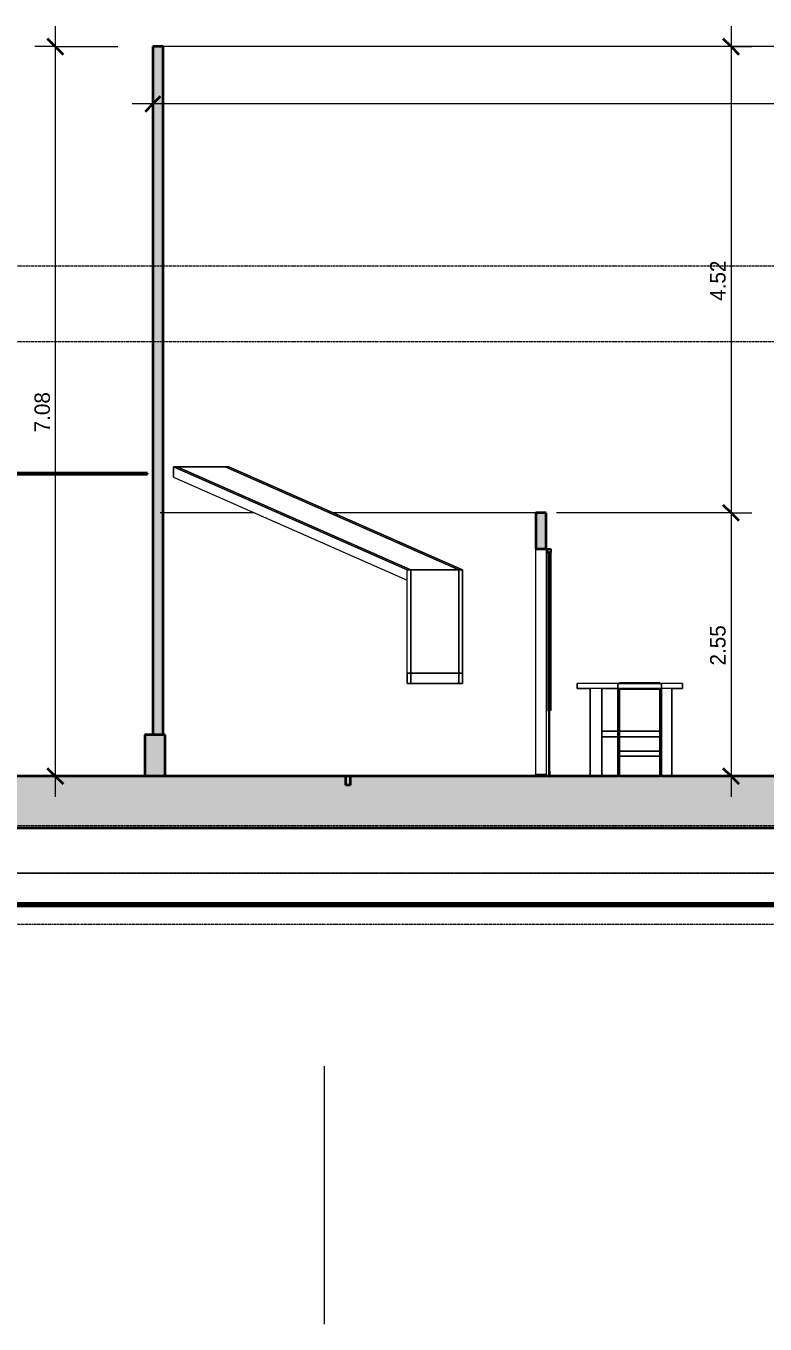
# Model space of a CAD drawing. Header units: centimetres. Extents: x -336 to 16318, y -437 to 1921.
# Drawn here: x 2259 to 2976, y -437 to 822 of the extents above; entities that cross this region are included whole.
import ezdxf

# ---------------------------------------------------------------- set-up
doc = ezdxf.new("R2010")
doc.units = ezdxf.units.CM
doc.linetypes.add('Centre', pattern=[3.175, 0.635, -0.475, 1.59, -0.475])
doc.linetypes.add('Grid Line', pattern=[2.2225, 1.27, -0.3175, 0.3175, -0.3175])
for name, color, linetype, lineweight in [('A-ANNO-DIMS', 7, 'Continuous', 9), ('A-ANNO-DIMS-100', 7, 'Continuous', 9), ('A-CLNG', 7, 'Continuous', 9), ('A-FLOR', 7, 'Continuous', 9), ('A-FLOR-LEVL', 7, 'Continuous', 9), ('A-FLOR-PATT', 7, 'Continuous', 35), ('A-GENM', 7, 'Continuous', 9), ('A-WALL', 7, 'Continuous', 9), ('A-WALL-PATT', 7, 'Continuous', 35), ('C-BLDG-PADS', 7, 'Continuous', 9), ('C-TOPO', 7, 'Continuous', 9), ('I-WALL', 7, 'Continuous', 9), ('M-EQPM', 7, 'Continuous', 9), ('S-GRID', 7, 'Continuous', 9)]:
    doc.layers.add(name, color=color, linetype=linetype, lineweight=lineweight)
doc.styles.add('Century Gothic_1', font='GOTHIC.TTF', dxfattribs={"height": 15})
doc.dimstyles.new('FCA_N_Cotas_E100', dxfattribs={"dimscale": 30.48, "dimtxt": 15.662524, "dimasz": 0.492126, "dimexe": 0.656168, "dimexo": 0.656168, "dimgap": 0.032808, "dimtad": 1, "dimlfac": 0.01, "dimrnd": 0.01, "dimzin": 0, "dimdsep": 46, "dimtxsty": 'Century Gothic_1', "dimblk1": 'OBLIQUE', "dimblk2": 'OBLIQUE', "dimsah": 1, "dimcen": 0.09, "dimdle": 0.656168, "dimazin": 2, "dimtfac": 1, "dimtdec": 4, "dimtix": 1, "dimtmove": 0, "dimatfit": 3, "dimfxl": 1, "dimtvp": 1, "dimtolj": 1, "dimtzin": 0, "dimarcsym": 2})

# ---------------------------------------------------------------- blocks, each defined once
blk = doc.blocks.new('PQ_RVR_EST-01_ZZ_ZZ_MO_T_A_rvt-1-Section 6')
at = {"layer": 'A-FLOR-PATT', "lineweight": 9, "true_color": 0x9a9a9a}
h = blk.add_hatch(color=253, dxfattribs=at)
h.paths.add_polyline_path([(5847.1, 44), (5883.7, 44), (5883.7, 94), (3167.6, 94), (3167.6, 89.8), (3171.9, 89.8), (3171.9, 88.8), (3172, 88.8), (3172, 87.8), (3170.5, 87.8), (3170.5, 87.3), (3172, 87.3), (3172, 78.3), (3168.8, 78.3), (3168.8, 68.3), (3173, 68.3), (3172.9, 67.3), (3163, 67.3), (3163.1, 68.3), (3167.2, 68.3), (3167.2, 78.3), (3082.8, 78.3), (3082.8, 68.3), (3087, 68.3), (3086.9, 67.3), (3077, 67.3), (3077.1, 68.3), (3081.2, 68.3), (3081.2, 78.3), (3078, 78.3), (3078, 87.3), (3079.5, 87.3), (3079.4, 87.8), (3078, 87.8), (3078, 88.8), (3078.1, 88.8), (3078.3, 89.8), (3082.5, 89.8), (3082.5, 94), (249.1, 94), (249.1, 44), (5836.9, 44)])
h.paths.add_polyline_path([(3183.3, 67.3), (3179.1, 67.3), (3179.2, 68.3), (3183.3, 68.3), (3183.3, 78.3), (3181.6, 78.3), (3181.6, 87.8), (3181.9, 87.8), (3181.9, 88.8), (3186.3, 88.8), (3186.3, 87.8), (3186.6, 87.8), (3186.6, 83.3), (3242.4, 83.3), (3242.4, 87.8), (3242.7, 87.8), (3242.7, 88.8), (3247.1, 88.8), (3247.1, 87.8), (3247.4, 87.8), (3247.4, 78.3), (3245.7, 78.3), (3245.7, 68.3), (3249.9, 68.3), (3249.8, 67.3), (3239.9, 67.3), (3240, 68.3), (3244.1, 68.3), (3244.1, 78.3), (3184.9, 78.3), (3184.9, 68.3), (3189.1, 68.3), (3189, 67.3), (3183.5, 67.3)])
h.paths.add_polyline_path([(3091.7, 86.3), (3164, 86.3), (3164, 87.3), (3165.5, 87.3), (3165.5, 87.8), (3164, 87.8), (3164, 88.8), (3161.9, 88.8), (3162.1, 89.8), (3166.3, 89.8), (3166.3, 94), (3083.8, 94), (3083.8, 89.8), (3088.1, 89.8), (3088, 88.8), (3086, 88.8), (3086, 87.8), (3084.5, 87.8), (3084.5, 87.3), (3086, 87.3), (3086, 86.3)])
at = {"layer": 'A-FLOR', "lineweight": 35}
for p, q in [((2833.1, 94), (701.2, 94)), ((2873.7, 94), (2834.8, 94)), ((3082.5, 94), (2875.5, 94)), ((249.1, 44), (5836.9, 44))]:
    blk.add_line(p, q, dxfattribs=at)
blk = doc.blocks.new('EQ-04-004 - EQ-04-004_dwg_Agrupar_332-1536222-Section 6')
at = {"layer": 'M-EQPM', "color": 251, "true_color": 0x666666}
for p, q in [((2402.3, 394), (2405.8, 394)), ((2402.3, 394), (2402.3, 384)), ((2402.3, 394), (2628.8, 294)), ((2405.8, 394), (2632.3, 294)), ((2678.8, 294), (2452.3, 394)), ((2455.9, 394), (2452.3, 394)), ((2455.9, 394), (2682.4, 294)), ((2682.4, 294), (2455.9, 394)), ((2402.3, 384), (2628.8, 284)), ((2628.8, 194), (2628.8, 294)), ((2632.3, 294), (2628.8, 294)), ((2632.3, 294), (2632.3, 194)), ((2678.8, 194), (2678.8, 294)), ((2682.4, 294), (2678.8, 294)), ((2682.4, 194), (2682.4, 294)), ((2628.8, 194), (2632.3, 194)), ((2628.8, 194), (2628.8, 184)), ((2628.8, 184), (2628.8, 194)), ((2628.8, 184), (2628.8, 194)), ((2682.4, 194), (2678.8, 194)), ((2682.4, 194), (2682.4, 184)), ((2682.4, 194), (2682.4, 184)), ((2682.4, 194), (2682.4, 184))]:
    blk.add_line(p, q, dxfattribs=at)
at = {"layer": 'M-EQPM', "color": 136, "true_color": 0x007f7f}
for p, q in [((2402.3, 394), (2402.3, 384)), ((2402.3, 394), (2405.8, 394)), ((2405.8, 394), (2452.3, 394)), ((2405.8, 394), (2632.3, 294)), ((2452.3, 394), (2405.8, 394)), ((2405.8, 394), (2452.3, 394)), ((2405.8, 394), (2452.3, 394)), ((2678.8, 294), (2452.3, 394)), ((2452.3, 394), (2455.9, 394)), ((2402.3, 384), (2628.8, 284)), ((2632.3, 294), (2628.8, 294)), ((2678.8, 294), (2632.3, 294)), ((2632.3, 194), (2632.3, 294)), ((2678.8, 294), (2632.3, 294)), ((2632.3, 294), (2678.8, 294)), ((2678.8, 294), (2632.3, 294)), ((2682.4, 294), (2678.8, 294)), ((2678.8, 294), (2678.8, 194)), ((2628.8, 194), (2628.8, 184)), ((2628.8, 194), (2632.3, 194)), ((2632.3, 184), (2632.3, 194)), ((2632.3, 194), (2678.8, 194)), ((2632.3, 184), (2632.3, 194)), ((2632.3, 184), (2632.3, 194)), ((2678.8, 194), (2678.8, 184)), ((2678.8, 194), (2682.4, 194)), ((2678.8, 194), (2678.8, 184)), ((2678.8, 194), (2678.8, 184)), ((2682.4, 184), (2682.4, 194)), ((2632.3, 184), (2628.8, 184)), ((2632.3, 184), (2678.8, 184)), ((2632.3, 184), (2678.8, 184)), ((2678.8, 184), (2682.4, 184))]:
    blk.add_line(p, q, dxfattribs=at)
at = {"layer": 'M-EQPM', "color": 254, "true_color": 0xcccccc}
for p, q in [((2632.3, 294), (2405.8, 394)), ((2452.3, 394), (2405.8, 394)), ((2678.8, 294), (2452.3, 394)), ((2632.3, 194), (2632.3, 294)), ((2678.8, 294), (2632.3, 294)), ((2678.8, 294), (2678.8, 194)), ((2632.3, 194), (2678.8, 194))]:
    blk.add_line(p, q, dxfattribs=at)
at = {"layer": 'M-EQPM', "color": 251, "true_color": 0x666666, "flags": 128}
for points in [[(2402.3, 384), (2402.3, 394), (2405.8, 394), (2402.3, 394), (2402.3, 384), (2628.8, 284)], [(2628.8, 294), (2402.3, 394), (2402.3, 384), (2628.8, 284)], [(2628.8, 194), (2628.8, 294), (2402.3, 394), (2405.8, 394), (2632.3, 294), (2628.8, 294)], [(2628.8, 194), (2628.8, 294), (2632.3, 294), (2632.3, 194), (2628.8, 194), (2632.3, 194), (2632.3, 294), (2405.8, 394), (2632.3, 294)], [(2678.8, 294), (2452.3, 394), (2455.9, 394)], [(2455.9, 394), (2452.3, 394), (2678.8, 294), (2678.8, 194), (2678.8, 294), (2682.4, 294), (2678.8, 294), (2678.8, 194)], [(2682.4, 294), (2678.8, 294), (2452.3, 394), (2455.9, 394)], [(2455.9, 394), (2682.4, 294), (2682.4, 194)], [(2632.3, 194), (2632.3, 294), (2628.8, 294)], [(2682.4, 294), (2682.4, 194), (2678.8, 194), (2682.4, 194)]]:
    blk.add_lwpolyline(points, dxfattribs=at)
at = {"layer": 'M-EQPM', "color": 136, "true_color": 0x007f7f, "flags": 128}
for points in [[(2632.3, 194), (2632.3, 184), (2628.8, 184), (2632.3, 184)], [(2678.8, 194), (2678.8, 184), (2632.3, 184), (2632.3, 194)], [(2678.8, 184), (2682.4, 184), (2678.8, 184), (2678.8, 194)]]:
    blk.add_lwpolyline(points, dxfattribs=at)
blk.add_lwpolyline([(2632.3, 194), (2678.8, 194)], close=True, dxfattribs=at)
blk = doc.blocks.new('EQ-04-004 - EQ-04-004_dwg-1536221-Section 6')
blk.add_blockref('EQ-04-004 - EQ-04-004_dwg_Agrupar_332-1536222-Section 6', (0, 0))
blk = doc.blocks.new('EQ-04-004 - EQ-04-004-1536225-Section 6')
blk.add_blockref('EQ-04-004 - EQ-04-004_dwg-1536221-Section 6', (0, 0))
blk = doc.blocks.new('EQ-04-007 - EQ-04-007_dwg_Agrupar_546-1539644-Section 6')
at = {"layer": 'M-EQPM', "color": 136, "true_color": 0x007f7f}
for p, q in [((2793.7, 179), (2793.7, 184)), ((2833.1, 184), (2793.7, 184)), ((2833.1, 184), (2793.7, 184)), ((2833.1, 184), (2793.7, 184)), ((2793.7, 179), (2793.7, 184)), ((2806.3, 179), (2793.7, 179)), ((2793.7, 179), (2806.3, 179)), ((2833.1, 179), (2817.6, 179)), ((2817.6, 179), (2833.1, 179)), ((2817.6, 179), (2833.1, 179)), ((2895.8, 184), (2875.5, 184)), ((2895.8, 184), (2875.5, 184)), ((2895.8, 179), (2885.3, 179)), ((2885.3, 179), (2895.8, 179)), ((2895.8, 179), (2895.8, 184)), ((2895.8, 184), (2895.8, 179))]:
    blk.add_line(p, q, dxfattribs=at)
at = {"layer": 'M-EQPM', "color": 136, "true_color": 0x007f7f, "flags": 128}
for points in [[(2793.7, 184), (2793.7, 179), (2806.3, 179)], [(2885.3, 179), (2895.8, 179), (2895.8, 184), (2875.5, 184)]]:
    blk.add_lwpolyline(points, dxfattribs=at)
blk = doc.blocks.new('EQ-04-007 - EQ-04-007_dwg_Agrupar_982-1539649-Section 6')
at = {"layer": 'M-EQPM', "color": 251, "true_color": 0x666666}
for p, q in [((2885.3, 179), (2875.5, 179)), ((2885.3, 179), (2875.5, 179)), ((2885.3, 179), (2885.3, 94)), ((2885.3, 94), (2885.3, 179))]:
    blk.add_line(p, q, dxfattribs=at)
at = {"layer": 'M-EQPM', "color": 251, "true_color": 0x666666, "flags": 128}
blk.add_lwpolyline([(2885.3, 94), (2885.3, 179), (2875.5, 179)], dxfattribs=at)
blk = doc.blocks.new('EQ-04-007 - EQ-04-007_dwg_Agrupar_982-1539650-Section 6')
at = {"layer": 'M-EQPM', "color": 251, "true_color": 0x666666}
for p, q in [((2817.6, 137.7), (2817.6, 132.3)), ((2817.6, 137.7), (2833.1, 137.7)), ((2817.6, 137.7), (2817.6, 132.3)), ((2833.1, 137.7), (2817.6, 137.7)), ((2817.6, 132.3), (2833.1, 132.3)), ((2833.1, 132.3), (2817.6, 132.3)), ((2817.6, 132.3), (2833.1, 132.3)), ((2834.8, 137.7), (2873.7, 137.7)), ((2873.7, 137.7), (2834.8, 137.7)), ((2873.7, 137.7), (2834.8, 137.7)), ((2834.8, 132.3), (2873.7, 132.3)), ((2873.7, 132.3), (2834.8, 132.3)), ((2834.8, 132.3), (2873.7, 132.3))]:
    blk.add_line(p, q, dxfattribs=at)
at = {"layer": 'M-EQPM', "color": 251, "true_color": 0x666666, "flags": 128}
blk.add_lwpolyline([(2833.1, 137.7), (2817.6, 137.7), (2817.6, 132.3)], dxfattribs=at)
blk = doc.blocks.new('EQ-04-007 - EQ-04-007_dwg_Agrupar_590-1539651-Section 6')
at = {"layer": 'M-EQPM', "color": 251, "true_color": 0x666666}
for p, q in [((2817.6, 179), (2806.3, 179)), ((2806.3, 179), (2806.3, 94)), ((2817.6, 179), (2806.3, 179)), ((2806.3, 94), (2806.3, 179)), ((2806.3, 179), (2806.3, 94)), ((2817.6, 179), (2817.6, 94)), ((2817.6, 94), (2817.6, 179))]:
    blk.add_line(p, q, dxfattribs=at)
at = {"layer": 'M-EQPM', "color": 251, "true_color": 0x666666, "flags": 128}
blk.add_lwpolyline([(2817.6, 94), (2817.6, 179), (2806.3, 179)], dxfattribs=at)
blk = doc.blocks.new('EQ-04-007 - EQ-04-007_dwg_Agrupar_516-1539652-Section 6')
for name in ['EQ-04-007 - EQ-04-007_dwg_Agrupar_590-1539651-Section 6', 'EQ-04-007 - EQ-04-007_dwg_Agrupar_982-1539649-Section 6', 'EQ-04-007 - EQ-04-007_dwg_Agrupar_982-1539650-Section 6']:
    blk.add_blockref(name, (0, 0))
blk = doc.blocks.new('EQ-04-007 - EQ-04-007_dwg_Agrupar_520-1539653-Section 6')
for name in ['EQ-04-007 - EQ-04-007_dwg_Agrupar_546-1539644-Section 6', 'EQ-04-007 - EQ-04-007_dwg_Agrupar_516-1539652-Section 6']:
    blk.add_blockref(name, (0, 0))
blk = doc.blocks.new('EQ-04-007 - EQ-04-007_dwg-1539643-Section 6')
blk.add_blockref('EQ-04-007 - EQ-04-007_dwg_Agrupar_520-1539653-Section 6', (0, 0))
blk = doc.blocks.new('EQ-04-007 - EQ-04-007-1539654-Section 6')
blk.add_blockref('EQ-04-007 - EQ-04-007_dwg-1539643-Section 6', (0, 0))
blk = doc.blocks.new('EQ-04-009 - EQ-04-009_dwg_Agrupar_1737-1541623-Section 6')
at = {"layer": 'M-EQPM', "color": 251, "true_color": 0x666666}
for p, q in [((2834.8, 184.4), (2834.8, 184.5)), ((2873.7, 184.5), (2834.8, 184.5)), ((2834.8, 184.5), (2834.8, 184.4)), ((2834.8, 184.4), (2834.8, 184.1)), ((2834.8, 184.4), (2873.7, 184.4)), ((2873.7, 184.1), (2834.8, 184.1)), ((2834.8, 178.9), (2873.7, 178.9)), ((2834.8, 178.9), (2873.7, 178.9)), ((2873.7, 178.9), (2834.8, 178.9)), ((2834.8, 178.6), (2873.7, 178.6)), ((2834.8, 178.6), (2873.7, 178.6)), ((2873.7, 178.6), (2834.8, 178.6)), ((2834.8, 178.5), (2873.7, 178.5)), ((2834.8, 178.5), (2873.7, 178.5)), ((2873.7, 178.5), (2834.8, 178.5)), ((2873.7, 184.5), (2873.7, 184.4)), ((2873.7, 184.5), (2873.7, 184.4)), ((2873.7, 184.4), (2873.7, 184.1))]:
    blk.add_line(p, q, dxfattribs=at)
at = {"layer": 'M-EQPM', "color": 251, "true_color": 0x666666, "flags": 128}
for points in [[(2834.8, 184.5), (2873.7, 184.5)], [(2834.8, 184.4), (2873.7, 184.4)], [(2834.8, 184.1), (2873.7, 184.1)]]:
    blk.add_lwpolyline(points, close=True, dxfattribs=at)
blk = doc.blocks.new('EQ-04-009 - EQ-04-009_dwg_Agrupar_528-1541637-Section 6')
at = {"layer": 'M-EQPM', "color": 251, "true_color": 0x666666}
for p, q in [((2833.1, 179), (2833.1, 184)), ((2833.1, 184), (2875.5, 184)), ((2833.1, 179), (2833.1, 184)), ((2875.5, 179), (2833.1, 179)), ((2833.1, 179), (2875.5, 179)), ((2875.5, 179), (2875.5, 184)), ((2875.5, 184), (2875.5, 179))]:
    blk.add_line(p, q, dxfattribs=at)
at = {"layer": 'M-EQPM', "color": 251, "true_color": 0x666666, "flags": 128}
blk.add_lwpolyline([(2875.5, 184), (2833.1, 184), (2833.1, 179), (2875.5, 179), (2875.5, 184), (2833.1, 184)], dxfattribs=at)
blk = doc.blocks.new('EQ-04-009 - EQ-04-009_dwg_Agrupar_529-1541670-Section 6')
at = {"layer": 'M-EQPM', "color": 251, "true_color": 0x666666}
for p, q in [((2873.7, 118.4), (2834.8, 118.4)), ((2834.8, 113.4), (2834.8, 118.4)), ((2834.8, 113.4), (2834.8, 118.4)), ((2873.7, 113.4), (2834.8, 113.4)), ((2873.7, 118.4), (2873.7, 113.4)), ((2873.7, 118.4), (2873.7, 113.4))]:
    blk.add_line(p, q, dxfattribs=at)
at = {"layer": 'M-EQPM', "color": 251, "true_color": 0x666666, "flags": 128}
for points in [[(2834.8, 118.4), (2873.7, 118.4), (2873.7, 113.4)], [(2873.7, 118.4), (2834.8, 118.4), (2834.8, 113.4), (2873.7, 113.4), (2834.8, 113.4)]]:
    blk.add_lwpolyline(points, dxfattribs=at)
blk = doc.blocks.new('EQ-04-009 - EQ-04-009_dwg_Agrupar_529-1541680-Section 6')
at = {"layer": 'M-EQPM', "color": 251, "true_color": 0x666666}
for p, q in [((2873.7, 94), (2873.7, 179)), ((2873.7, 179), (2875.5, 179)), ((2873.7, 179), (2875.5, 179)), ((2875.5, 94), (2875.5, 179)), ((2875.5, 94), (2873.7, 94)), ((2875.5, 94), (2873.7, 94))]:
    blk.add_line(p, q, dxfattribs=at)
at = {"layer": 'M-EQPM', "color": 251, "true_color": 0x666666, "flags": 128}
for points in [[(2875.5, 179), (2875.5, 94), (2873.7, 94)], [(2875.5, 94), (2875.5, 179), (2873.7, 179), (2873.7, 94), (2873.7, 179)]]:
    blk.add_lwpolyline(points, dxfattribs=at)
blk = doc.blocks.new('EQ-04-009 - EQ-04-009_dwg_Agrupar_529-1541685-Section 6')
at = {"layer": 'M-EQPM', "color": 251, "true_color": 0x666666}
for p, q in [((2833.1, 94), (2833.1, 179)), ((2833.1, 179), (2834.8, 179)), ((2833.1, 179), (2834.8, 179)), ((2834.8, 94), (2834.8, 179)), ((2834.8, 94), (2833.1, 94)), ((2834.8, 94), (2833.1, 94))]:
    blk.add_line(p, q, dxfattribs=at)
at = {"layer": 'M-EQPM', "color": 251, "true_color": 0x666666, "flags": 128}
for points in [[(2834.8, 179), (2834.8, 94), (2833.1, 94)], [(2834.8, 94), (2834.8, 179), (2833.1, 179), (2833.1, 94), (2833.1, 179)]]:
    blk.add_lwpolyline(points, dxfattribs=at)
blk = doc.blocks.new('EQ-04-009 - EQ-04-009_dwg_Agrupar_324-1541686-Section 6')
for name in ['EQ-04-009 - EQ-04-009_dwg_Agrupar_528-1541637-Section 6', 'EQ-04-009 - EQ-04-009_dwg_Agrupar_529-1541685-Section 6', 'EQ-04-009 - EQ-04-009_dwg_Agrupar_1737-1541623-Section 6', 'EQ-04-009 - EQ-04-009_dwg_Agrupar_529-1541680-Section 6', 'EQ-04-009 - EQ-04-009_dwg_Agrupar_529-1541670-Section 6']:
    blk.add_blockref(name, (0, 0))
blk = doc.blocks.new('EQ-04-009 - EQ-04-009_dwg-1541608-Section 6')
blk.add_blockref('EQ-04-009 - EQ-04-009_dwg_Agrupar_324-1541686-Section 6', (0, 0))
blk = doc.blocks.new('EQ-04-009 - EQ-04-009-1541687-Section 6')
blk.add_blockref('EQ-04-009 - EQ-04-009_dwg-1541608-Section 6', (0, 0))
blk = doc.blocks.new('PQ_RVR_MEP-01_ZZ_ZZ_MO_T_A_rvt-1-Section 6')
at = {"layer": 'M-EQPM', "color": 7, "lineweight": 9, "true_color": 0xffffff}
for name in ['EQ-04-004 - EQ-04-004-1536225-Section 6', 'EQ-04-007 - EQ-04-007-1539654-Section 6', 'EQ-04-009 - EQ-04-009-1541687-Section 6']:
    blk.add_blockref(name, (0, 0), dxfattribs=at)
blk = doc.blocks.new('RVR_Cortina Plastico-Editable - Editable-1749363-Section 6')
at = {"layer": 'A-GENM', "color": 8, "true_color": 0x808080}
for p, q in [((2764.8, 313.6), (2764.3, 313.1)), ((2764.3, 313.1), (2764.7, 313.4)), ((2764.3, 313.1), (2764.3, 313.1)), ((2765.6, 314.5), (2764.7, 313.8)), ((2764.7, 313.7), (2764.8, 313.6)), ((2764.9, 313.6), (2764.8, 313.7)), ((2764.9, 313.8), (2765.6, 314.4)), ((2765.3, 311.2), (2765.3, 157.8)), ((2765.4, 157.8), (2765.4, 311.2)), ((2767.7, 314.5), (2765.6, 314.5)), ((2765.6, 314.4), (2767.6, 314.4)), ((2766.1, 309.3), (2766.1, 310.5)), ((2766.1, 310.5), (2766.3, 310.5)), ((2766.1, 309.3), (2766.3, 309.3)), ((2766.2, 311.2), (2766.3, 310.5)), ((2766.2, 98.9), (2766.2, 309.3)), ((2766.2, 309.3), (2766.3, 309.3)), ((2766.3, 309.3), (2766.3, 98.9)), ((2766.5, 310.9), (2766.4, 310.9)), ((2766.4, 309.8), (2766.4, 309.3)), ((2766.5, 311.1), (2766.5, 310.9)), ((2766.5, 310.9), (2766.5, 310.5)), ((2766.6, 310.5), (2766.6, 311.1)), ((2766.6, 311.1), (2766.6, 310.5)), ((2766.7, 310.9), (2766.7, 310.5)), ((2766.7, 309.6), (2766.8, 309.6)), ((2766.7, 309.3), (2767.1, 309.3)), ((2766.9, 309.7), (2766.8, 309.7)), ((2766.9, 311.2), (2767, 310.2)), ((2767, 310.2), (2766.9, 309.7)), ((2767, 310.2), (2766.9, 310.2)), ((2767, 310.5), (2767, 311.2)), ((2767.1, 310.5), (2767, 310.5)), ((2767, 98.9), (2767, 309.3)), ((2767.1, 309.3), (2767.1, 310.5)), ((2767.6, 314.4), (2768.3, 313.8)), ((2768.5, 313.8), (2767.7, 314.5)), ((2768.2, 311.2), (2768.2, 158.8)), ((2768.4, 313.7), (2768.3, 313.6)), ((2768.6, 158.8), (2768.6, 311.2)), ((2766.1, 98.8), (2765.9, 97.4)), ((2765.9, 97.4), (2765.9, 94.8)), ((2765.9, 94.8), (2766, 94)), ((2766.6, 98.9), (2766.2, 98.9)), ((2766.2, 98.9), (2766.3, 98.9)), ((2766.2, 93.8), (2766.5, 93.8)), ((2766.3, 98.9), (2766.5, 98.9)), ((2766.4, 98.6), (2766.4, 98.8)), ((2767, 98.9), (2766.6, 98.9)), ((2766.6, 98.9), (2767, 98.9)), ((2766.6, 93.8), (2767, 93.8)), ((2767.2, 98.8), (2766.7, 98.8)), ((2767.3, 97.4), (2766.9, 97.4)), ((2767.3, 94.8), (2766.9, 94.8)), ((2767.2, 98.8), (2767.3, 97.4)), ((2767.3, 94.8), (2767.2, 94)), ((2767.3, 97.4), (2767.3, 94.8))]:
    blk.add_line(p, q, dxfattribs=at)
at = {"layer": 'A-GENM', "lineweight": 25}
for p, q in [((2764.9, 313.6), (2764.6, 313.3)), ((2764.6, 313.3), (2764.6, 311.2)), ((2764.6, 311.2), (2768.6, 311.2)), ((2768.4, 313.8), (2764.8, 313.8)), ((2764.8, 313.6), (2764.9, 313.6)), ((2766.9, 311.2), (2766.3, 311.2)), ((2766.3, 311.2), (2766.3, 310.2)), ((2766.3, 310.2), (2766.3, 309.7)), ((2766.4, 310), (2766.4, 310.9)), ((2766.7, 310.5), (2766.4, 310.5)), ((2766.4, 309.7), (2766.7, 310)), ((2766.6, 310), (2766.4, 310)), ((2766.4, 310), (2766.4, 309.3)), ((2766.4, 309.3), (2766.6, 309.3)), ((2766.6, 309.3), (2766.5, 309.3)), ((2766.5, 309.3), (2766.5, 98.9)), ((2766.7, 310.1), (2766.6, 310.1)), ((2766.6, 310.1), (2766.6, 310)), ((2766.6, 98.9), (2766.6, 309.3)), ((2766.7, 310.9), (2766.7, 310.3)), ((2766.7, 309.3), (2766.7, 310.5)), ((2766.7, 310), (2766.7, 310.1)), ((2766.8, 309.7), (2766.9, 310.2)), ((2766.9, 310.2), (2766.9, 311.2)), ((2768.6, 313.3), (2768.3, 313.6)), ((2768.3, 313.6), (2768.4, 313.6)), ((2768.6, 311.2), (2768.6, 313.3)), ((2766.4, 98.8), (2766.3, 97.4)), ((2766.3, 97.4), (2766.3, 94.8)), ((2766.3, 94.8), (2766.4, 93.9)), ((2766.5, 98.9), (2766.6, 98.9)), ((2766.9, 97.4), (2766.7, 98.8)), ((2766.7, 93.9), (2766.9, 94.8)), ((2766.9, 94.8), (2766.9, 97.4))]:
    blk.add_line(p, q, dxfattribs=at)
at = {"layer": 'A-GENM', "lineweight": 25, "flags": 128}
for points in [[(2766.3, 309.7), (2766.3, 309.7), (2766.3, 309.7), (2766.3, 309.7), (2766.4, 309.7), (2766.4, 309.7), (2766.4, 309.7)], [(2766.4, 310.9), (2766.4, 311), (2766.5, 311), (2766.5, 311), (2766.5, 311), (2766.5, 311), (2766.6, 311), (2766.6, 311), (2766.6, 311), (2766.6, 311), (2766.7, 311), (2766.7, 311), (2766.7, 311), (2766.7, 310.9)], [(2766.7, 309.8), (2766.6, 309.8), (2766.6, 309.7), (2766.6, 309.7), (2766.6, 309.7), (2766.7, 309.7), (2766.7, 309.7), (2766.7, 309.7), (2766.7, 309.6)], [(2766.7, 310.3), (2766.7, 310.2), (2766.7, 310.1), (2766.7, 310), (2766.7, 309.9), (2766.7, 309.8)], [(2766.7, 309.6), (2766.7, 309.6), (2766.8, 309.7), (2766.8, 309.7), (2766.8, 309.7), (2766.8, 309.7)], [(2766.7, 98.8), (2766.7, 98.8), (2766.7, 98.8), (2766.7, 98.9), (2766.6, 98.9), (2766.6, 98.9), (2766.6, 98.9), (2766.5, 98.9), (2766.5, 98.9), (2766.5, 98.8), (2766.4, 98.8), (2766.4, 98.8)], [(2766.4, 93.9), (2766.4, 93.9), (2766.5, 93.8), (2766.5, 93.8), (2766.5, 93.8), (2766.6, 93.8), (2766.6, 93.8), (2766.6, 93.8), (2766.7, 93.8), (2766.7, 93.8), (2766.7, 93.9), (2766.7, 93.9)]]:
    blk.add_lwpolyline(points, dxfattribs=at)
at = {"layer": 'A-GENM', "color": 8, "true_color": 0x808080, "flags": 128}
for points in [[(2765.3, 157.8), (2765.3, 157.8), (2765.3, 157.8), (2765.3, 157.8), (2765.3, 157.7), (2765.3, 157.7), (2765.3, 157.7), (2765.3, 157.7), (2765.3, 157.6), (2765.3, 157.6), (2765.3, 157.6), (2765.3, 157.6), (2765.3, 157.5), (2765.3, 157.5), (2765.4, 157.5), (2765.4, 157.5), (2765.4, 157.4), (2765.4, 157.4), (2765.4, 157.4), (2765.4, 157.4), (2765.5, 157.4), (2765.5, 157.3), (2765.5, 157.3), (2765.5, 157.3), (2765.5, 157.3), (2765.6, 157.3), (2765.6, 157.3), (2765.6, 157.2), (2765.6, 157.2), (2765.7, 157.2), (2765.7, 157.2), (2765.7, 157.2), (2765.7, 157.2), (2765.8, 157.2), (2765.8, 157.2), (2765.8, 157.2), (2765.8, 157.2), (2765.9, 157.2), (2765.9, 157.2), (2765.9, 157.2), (2766, 157.2), (2766, 157.2), (2766, 157.2), (2766, 157.2), (2766.1, 157.2), (2766.1, 157.2), (2766.1, 157.2), (2766.1, 157.2), (2766.2, 157.2), (2766.2, 157.2)], [(2766.2, 157.4), (2766.2, 157.4), (2766.1, 157.4), (2766.1, 157.3), (2766.1, 157.3), (2766.1, 157.3), (2766.1, 157.3), (2766, 157.3), (2766, 157.3), (2766, 157.3), (2766, 157.3), (2766, 157.3), (2765.9, 157.3), (2765.9, 157.3), (2765.9, 157.3), (2765.9, 157.3), (2765.9, 157.3), (2765.8, 157.3), (2765.8, 157.3), (2765.8, 157.3), (2765.8, 157.3), (2765.8, 157.3), (2765.7, 157.4), (2765.7, 157.4), (2765.7, 157.4), (2765.7, 157.4), (2765.7, 157.4), (2765.6, 157.4), (2765.6, 157.4), (2765.6, 157.4), (2765.6, 157.4), (2765.6, 157.5), (2765.6, 157.5), (2765.5, 157.5), (2765.5, 157.5), (2765.5, 157.5), (2765.5, 157.5), (2765.5, 157.6), (2765.5, 157.6), (2765.5, 157.6), (2765.5, 157.6), (2765.5, 157.6), (2765.4, 157.6), (2765.4, 157.7), (2765.4, 157.7), (2765.4, 157.7), (2765.4, 157.7), (2765.4, 157.7), (2765.4, 157.8), (2765.4, 157.8), (2765.4, 157.8), (2765.4, 157.8), (2765.4, 157.8)], [(2767, 158), (2767.1, 158), (2767.1, 158), (2767.1, 158), (2767.2, 157.9), (2767.2, 157.9), (2767.2, 157.9), (2767.3, 157.9), (2767.3, 157.9), (2767.4, 157.9), (2767.4, 157.9), (2767.4, 157.9), (2767.5, 157.8), (2767.5, 157.8), (2767.6, 157.8), (2767.6, 157.8), (2767.6, 157.8), (2767.7, 157.8), (2767.7, 157.8), (2767.8, 157.8), (2767.8, 157.9), (2767.8, 157.9), (2767.9, 157.9), (2767.9, 157.9), (2768, 157.9), (2768, 157.9), (2768, 157.9), (2768.1, 157.9), (2768.1, 158), (2768.1, 158), (2768.2, 158), (2768.2, 158), (2768.2, 158.1), (2768.3, 158.1), (2768.3, 158.1), (2768.3, 158.1), (2768.3, 158.2), (2768.4, 158.2), (2768.4, 158.2), (2768.4, 158.3), (2768.4, 158.3), (2768.5, 158.3), (2768.5, 158.4), (2768.5, 158.4), (2768.5, 158.4), (2768.5, 158.5), (2768.6, 158.5), (2768.6, 158.5), (2768.6, 158.6), (2768.6, 158.6), (2768.6, 158.7), (2768.6, 158.7), (2768.6, 158.7), (2768.6, 158.8), (2768.6, 158.8), (2768.6, 158.8)], [(2768.2, 158.8), (2768.2, 158.8), (2768.2, 158.8), (2768.2, 158.8), (2768.2, 158.7), (2768.2, 158.7), (2768.2, 158.7), (2768.2, 158.7), (2768.2, 158.6), (2768.2, 158.6), (2768.2, 158.6), (2768.2, 158.6), (2768.1, 158.6), (2768.1, 158.5), (2768.1, 158.5), (2768.1, 158.5), (2768.1, 158.5), (2768.1, 158.5), (2768.1, 158.4), (2768, 158.4), (2768, 158.4), (2768, 158.4), (2768, 158.4), (2768, 158.4), (2768, 158.3), (2767.9, 158.3), (2767.9, 158.3), (2767.9, 158.3), (2767.9, 158.3), (2767.8, 158.3), (2767.8, 158.3), (2767.8, 158.3), (2767.8, 158.3), (2767.8, 158.3), (2767.7, 158.3), (2767.7, 158.2), (2767.7, 158.2), (2767.7, 158.2), (2767.6, 158.2), (2767.6, 158.2), (2767.6, 158.2), (2767.6, 158.2), (2767.5, 158.2), (2767.5, 158.2), (2767.5, 158.2), (2767.5, 158.3), (2767.4, 158.3), (2767.4, 158.3), (2767.4, 158.3), (2767.4, 158.3), (2767.4, 158.3), (2767.3, 158.3), (2767.3, 158.3), (2767.3, 158.3), (2767.3, 158.3), (2767.3, 158.4), (2767.2, 158.4), (2767.2, 158.4), (2767.2, 158.4), (2767.2, 158.4), (2767.2, 158.4), (2767.2, 158.5), (2767.1, 158.5), (2767.1, 158.5), (2767.1, 158.5), (2767.1, 158.5), (2767.1, 158.6), (2767.1, 158.6), (2767.1, 158.6), (2767.1, 158.6), (2767, 158.6), (2767, 158.7)]]:
    blk.add_lwpolyline(points, dxfattribs=at)
at = {"layer": 'A-GENM', "color": 8, "true_color": 0x808080}
for centre, radius, start, end in [((2764.8, 313.7), 0.0748, 140.3469, 223.8924), ((2768.4, 313.7), 0.111, 311.5989, 43.8328)]:
    blk.add_arc(centre, radius, start, end, dxfattribs=at)
at = {"layer": 'A-GENM', "lineweight": 25}
for centre, start, end in [((2764.8, 313.7), 90, 270), ((2768.4, 313.7), 270, 90)]:
    blk.add_arc(centre, 0.075, start, end, dxfattribs=at)
at = {"layer": 'A-GENM', "color": 8, "true_color": 0x808080}
for centre, major_axis, start_param, end_param in [((2766.6, 310.9), (0, 0.13), 0.261799, 1.047198), ((2766.6, 310.9), (0, 0.13), 0.261799, 1.047198), ((2766.6, 310.9), (0, 0.13), 0.261799, 1.047198), ((2766.6, 310.9), (0, 0.13), 0.261799, 1.047198), ((2766.6, 310.9), (0, 0.13), 0.261799, 1.047198), ((2766.6, 310.9), (0, 0.13), 0.261799, 1.047198), ((2766.6, 310.9), (0, 0.13), 0.261799, 1.047198), ((2766.5, 309.7), (0, 0.0675), 2.549097, 2.80266), ((2766.6, 310.9), (0, 0.13), 0.261799, 1.570796), ((2766.6, 310.9), (0, 0.13), 0.261799, 1.570796), ((2766.6, 310.9), (0, 0.13), 0.261799, 1.570796), ((2766.6, 310.9), (0, 0.13), 0.261799, 1.570796), ((2766.6, 310.9), (0, 0.13), 0.261799, 1.570796), ((2766.6, 310.9), (0, 0.13), 0.261799, 1.570796), ((2766.6, 310.9), (0, 0.13), 0.261799, 1.570796), ((2766.6, 310.9), (0, 0.13), 0.261799, 1.570796), ((2766.6, 310.9), (0, 0.13), 4.974188, 6.021386), ((2766.6, 310.9), (0, 0.13), 5.759587, 6.283185), ((2766.6, 310.9), (0, 0.13), 4.974188, 6.021386), ((2766.6, 310.9), (0, 0.13), 5.759587, 6.283185), ((2766.6, 310.9), (0, 0.13), 4.974188, 6.021386), ((2766.6, 310.9), (0, 0.13), 5.759587, 6.283185), ((2766.6, 310.9), (0, 0.13), 4.974188, 6.021386), ((2766.6, 310.9), (0, 0.13), 5.759587, 6.283185), ((2766.6, 310.9), (0, 0.13), 4.974188, 6.021386), ((2766.6, 310.9), (0, 0.13), 5.759587, 6.283185), ((2766.6, 310.9), (0, 0.13), 4.712389, 6.021386), ((2766.6, 310.9), (0, 0.13), 5.759587, 6.283185), ((2766.6, 310.9), (0, 0.13), 5.759587, 6.283185), ((2766.6, 310.9), (0, 0.13), 4.974188, 6.021386), ((2766.6, 310.9), (0, 0.13), 5.759587, 6.283185), ((2766.3, 310.1), (0, 0.502), 4.287339, 4.921954), ((2766.8, 309.7), (0, 0.0841), 3.141593, 4.38868), ((2766.2, 98.7), (0, 0.162), 0.373021, 1.367745), ((2766.2, 98.7), (0, 0.162), 0.373021, 1.367745), ((2766.2, 98.7), (0, 0.162), 0.373021, 1.367745), ((2766.2, 98.7), (0, 0.162), 0.373021, 1.367745), ((2766.2, 98.7), (0, 0.162), 0.373021, 1.367745), ((2766.2, 98.7), (0, 0.162), 4.91544, 7.650931), ((2766.2, 98.7), (0, 0.162), 0.373021, 1.367745), ((2766.2, 98.7), (0, 0.162), 4.91544, 5.910164), ((2766.2, 98.7), (0, 0.162), 4.91544, 5.910164), ((2766.2, 98.7), (0, 0.162), 4.91544, 5.910164), ((2766.2, 98.7), (0, 0.162), 4.91544, 5.910164), ((2766.2, 98.7), (0, 0.162), 4.91544, 5.910164), ((2766.2, 98.7), (0, 0.162), 4.91544, 5.910164), ((2767, 98.7), (0, 0.162), 0.373021, 1.367745), ((2767, 98.7), (0, 0.162), 0.373021, 1.367745), ((2767, 98.7), (0, 0.162), 0.373021, 1.367745), ((2767, 98.7), (0, 0.162), 0.373021, 1.367745), ((2767, 98.7), (0, 0.162), 0.373021, 1.367745), ((2767, 98.7), (0, 0.162), 0.373021, 1.367745), ((2767, 98.7), (0, 0.162), 0.373021, 1.367745), ((2767, 98.7), (0, 0.162), 0.373021, 1.367745), ((2767, 98.7), (0, 0.162), 4.91544, 6.158845), ((2767, 98.7), (0, 0.162), 4.91544, 5.910164), ((2767, 98.7), (0, 0.162), 4.91544, 5.910164), ((2767, 98.7), (0, 0.162), 4.91544, 5.910164), ((2767, 98.7), (0, 0.162), 4.91544, 5.910164), ((2767, 98.7), (0, 0.162), 4.91544, 5.910164), ((2767, 98.7), (0, 0.162), 4.91544, 5.910164), ((2767, 98.7), (0, 0.162), 4.91544, 5.910164)]:
    blk.add_ellipse(centre, major_axis=major_axis, ratio=0.996195, start_param=start_param, end_param=end_param, dxfattribs=at)
blk = doc.blocks.new('DIMBLOCK14-Section 6')
at = {"layer": 'A-ANNO-DIMS-100'}
for p, q in [((2287.8, 821.5), (2287.8, 74)), ((2287.8, 801.5), (2267.8, 801.5)), ((2287.8, 801.5), (2348.5, 801.5)), ((2287.8, 94), (2278.4, 94)), ((2287.8, 94), (2307.8, 94))]:
    blk.add_line(p, q, dxfattribs=at)
at = {"layer": 'A-ANNO-DIMS-100', "lineweight": 35}
for p, q in [((2287.8, 801.5), (2280.3, 809)), ((2287.8, 801.5), (2295.3, 794)), ((2287.8, 94), (2280.3, 101.5)), ((2287.8, 94), (2295.3, 86.5))]:
    blk.add_line(p, q, dxfattribs=at)
at = {"layer": 'A-ANNO-DIMS-100', "color": 0, "insert": (2267.6, 427.4), "char_height": 15, "width": 48.927, "attachment_point": 1, "rotation": 90, "line_spacing_factor": 0.984502, "style": 'Century Gothic_1'}
blk.add_mtext('7.08', dxfattribs=at)
blk = doc.blocks.new('_Oblique')
at = {"color": 0, "linetype": 'ByBlock', "lineweight": -2}
blk.add_line((-0.5, -0.5), (0.5, 0.5), dxfattribs=at)
blk = doc.blocks.new('DIMBLOCK23-Section 6')
at = {"layer": 'A-ANNO-DIMS-100'}
for p, q in [((2942.8, 821.5), (2942.8, 349.3)), ((2942.8, 801.5), (2933.4, 801.5)), ((2942.8, 801.5), (2962.8, 801.5)), ((2942.8, 349.3), (2773.6, 349.3)), ((2942.8, 349.3), (2962.8, 349.3))]:
    blk.add_line(p, q, dxfattribs=at)
at = {"layer": 'A-ANNO-DIMS-100', "lineweight": 35}
for p, q in [((2942.8, 801.5), (2935.3, 809)), ((2942.8, 801.5), (2950.3, 794)), ((2942.8, 349.3), (2935.3, 356.8)), ((2942.8, 349.3), (2950.3, 341.8))]:
    blk.add_line(p, q, dxfattribs=at)
at = {"layer": 'A-ANNO-DIMS-100', "color": 0, "insert": (2922.5, 555), "char_height": 15, "width": 48.927, "attachment_point": 1, "rotation": 90, "line_spacing_factor": 0.984502, "style": 'Century Gothic_1'}
blk.add_mtext('4.52', dxfattribs=at)
blk = doc.blocks.new('DIMBLOCK24-Section 6')
at = {"layer": 'A-ANNO-DIMS-100', "lineweight": 35}
for p, q in [((2942.8, 349.3), (2935.3, 356.8)), ((2942.8, 349.3), (2950.3, 341.8)), ((2942.8, 94), (2935.3, 101.5)), ((2942.8, 94), (2950.3, 86.5))]:
    blk.add_line(p, q, dxfattribs=at)
at = {"layer": 'A-ANNO-DIMS-100'}
for p, q in [((2942.8, 349.3), (2773.6, 349.3)), ((2942.8, 349.3), (2942.8, 74)), ((2942.8, 349.3), (2962.8, 349.3)), ((2942.8, 94), (2933.4, 94)), ((2942.8, 94), (2962.8, 94))]:
    blk.add_line(p, q, dxfattribs=at)
at = {"layer": 'A-ANNO-DIMS-100', "color": 0, "insert": (2922.5, 201.3), "char_height": 15, "width": 48.927, "attachment_point": 1, "rotation": 90, "line_spacing_factor": 0.984502, "style": 'Century Gothic_1'}
blk.add_mtext('2.55', dxfattribs=at)
blk = doc.blocks.new('DIMBLOCK25-Section 6')
at = {"layer": 'A-ANNO-DIMS-100'}
for p, q in [((2382.4, 745.9), (2382.4, 755.3)), ((5725, 745.9), (5725, 755.3)), ((5745, 745.9), (2362.4, 745.9)), ((2382.4, 745.9), (2382.4, 725.9)), ((5725, 745.9), (5725, 725.9))]:
    blk.add_line(p, q, dxfattribs=at)
at = {"layer": 'A-ANNO-DIMS-100', "lineweight": 35}
for p, q in [((2382.4, 745.9), (2374.9, 738.4)), ((2382.4, 745.9), (2389.9, 753.4)), ((5725, 745.9), (5717.5, 738.4)), ((5725, 745.9), (5732.5, 753.4))]:
    blk.add_line(p, q, dxfattribs=at)
at = {"layer": 'A-ANNO-DIMS-100', "color": 0, "insert": (4027.5, 766.2), "char_height": 15, "width": 62.948, "attachment_point": 1, "line_spacing_factor": 0.984502, "style": 'Century Gothic_1'}
blk.add_mtext('33.43', dxfattribs=at)

msp = doc.modelspace()

# ---------------------------------------------------------------- hatches: boundary and pattern name
at = {"layer": 'A-FLOR', "true_color": 0x9a9a9a}
h = msp.add_hatch(color=253, dxfattribs=at)
h.paths.add_polyline_path([(2271.196, 386.859), (2377.111, 386.859), (2377.111, 387.859), (1076.949, 387.859), (1076.949, 386.859), (2173.228, 386.859)])
h.paths.add_polyline_path([(307.087, 386.859), (383.087, 386.859), (383.087, 387.859), (307.087, 387.859)])
at = {"layer": 'A-FLOR-PATT', "lineweight": 9, "true_color": 0x9a9a9a}
h = msp.add_hatch(color=253, dxfattribs=at)
h.paths.add_polyline_path([(5896.037, 44), (5936.919, 44), (5936.919, 94), (5590.714, 94), (5590.714, 85.116), (5586.714, 85.116), (5586.714, 94), (3720.707, 94), (3720.707, 85.116), (3716.707, 85.116), (3716.707, 94), (3167.554, 94), (3167.554, 89.8), (3171.866, 89.766), (3171.866, 88.8), (3172.004, 88.8), (3172.004, 87.8), (3170.504, 87.8), (3170.504, 87.3), (3172.004, 87.3), (3172.004, 78.3), (3168.798, 78.3), (3168.798, 68.3), (3173.004, 68.3), (3172.942, 67.3), (3163.004, 67.3), (3163.066, 68.3), (3167.21, 68.3), (3167.21, 78.3), (3082.798, 78.3), (3082.798, 68.3), (3087.004, 68.3), (3086.942, 67.3), (3077.004, 67.3), (3077.066, 68.3), (3081.21, 68.3), (3081.21, 78.3), (3078.004, 78.3), (3078.004, 87.3), (3079.504, 87.3), (3079.438, 87.8), (3078.004, 87.8), (3078.004, 88.8), (3078.142, 88.8), (3078.256, 89.8), (3082.454, 89.8), (3082.454, 94), (2573.487, 94), (2573.487, 85.116), (2569.487, 85.116), (2569.487, 94), (270.769, 94), (270.769, 44), (5847.053, 44)])
h.paths.add_polyline_path([(3184.104, 67.3), (3179.104, 67.3), (3179.166, 68.3), (3183.31, 68.315), (3183.31, 78.3), (3181.604, 78.3), (3181.604, 87.8), (3181.904, 87.8), (3181.904, 88.8), (3186.304, 88.8), (3186.304, 87.8), (3186.604, 87.8), (3186.604, 83.3), (3242.404, 83.3), (3242.404, 87.8), (3242.704, 87.8), (3242.704, 88.8), (3247.104, 88.8), (3247.104, 87.8), (3247.404, 87.8), (3247.404, 78.3), (3245.698, 78.3), (3245.698, 68.3), (3249.904, 68.3), (3249.842, 67.3), (3239.904, 67.3), (3239.966, 68.3), (3244.11, 68.315), (3244.11, 78.3), (3184.898, 78.3), (3184.898, 68.3), (3189.104, 68.3), (3189.042, 67.3), (3184.116, 67.3)])
h.paths.add_polyline_path([(3086.004, 86.3), (3164.004, 86.3), (3164.004, 87.3), (3165.504, 87.3), (3165.504, 87.8), (3164.004, 87.818), (3164.004, 88.8), (3161.942, 88.8), (3162.056, 89.8), (3166.254, 89.8), (3166.254, 94), (3083.754, 94), (3083.754, 89.8), (3088.066, 89.8), (3087.952, 88.8), (3086.004, 88.8), (3086.004, 87.8), (3084.504, 87.8), (3084.504, 87.3), (3086.004, 87.3)])
at = {"layer": 'A-WALL-PATT', "lineweight": 9, "true_color": 0x808080}
h = msp.add_hatch(dxfattribs=at)
h.set_pattern_fill('FP_19', color=8, style=0, pattern_type=2)
h.set_pattern_definition([(90, (2382.467, 712.001), (-0.11088, 7e-18), [])])
h.paths.add_polyline_path([(2382.198, 134), (2382.437, 134), (2382.437, 801.545), (2382.198, 801.545), (2382.198, 163.263)])
at = {"layer": 'A-WALL-PATT', "lineweight": 9, "true_color": 0x9a9a9a}
for points in [[(2382.437, 134), (2392.437, 134), (2392.437, 801.545), (2382.437, 801.545), (2382.437, 265.274)], [(2394.437, 94), (2394.437, 134), (2374.437, 134), (2374.437, 94)]]:
    msp.add_hatch(color=253, dxfattribs=at).paths.add_polyline_path(points)
h = msp.add_hatch(color=253, dxfattribs=at)
h.paths.add_polyline_path([(2753.614, 94), (2763.614, 94), (2763.614, 94.86), (2753.614, 94.86)])
h.paths.add_polyline_path([(2763.614, 314.536), (2763.614, 349.304), (2753.614, 349.304), (2753.614, 314.536), (2761.04, 314.536)])

# ---------------------------------------------------------------- linework, layer by layer
at = {"layer": 'A-CLNG', "color": 8, "lineweight": 18, "true_color": 0x808080}
for p, q in [((5724.951, 801.545), (2392.525, 801.545)), ((2480.922, 349.3), (2389.437, 349.3)), ((2753.614, 349.3), (2557.172, 349.3))]:
    msp.add_line(p, q, dxfattribs=at)
at = {"layer": 'A-FLOR', "lineweight": 35}
for p, q in [((2377.111, 387.859), (1076.949, 387.859)), ((1076.949, 386.859), (2377.111, 386.859)), ((2377.111, 386.859), (2377.111, 387.859)), ((2569.487, 94), (701.161, 94)), ((2569.487, 85.116), (2569.487, 94)), ((2833.066, 94), (2573.487, 94)), ((2573.487, 94), (2573.487, 85.116)), ((2873.736, 94), (2834.816, 94)), ((3082.525, 94), (2875.486, 94)), ((2573.487, 85.116), (2569.487, 85.116)), ((270.769, 44), (5836.919, 44))]:
    msp.add_line(p, q, dxfattribs=at)
at = {"layer": 'A-FLOR-LEVL', "color": 253, "linetype": 'Centre', "true_color": 0xaaaaaa}
for p, q in [((-335.96, 588.801), (6445.896, 588.801)), ((-335.96, 515.53), (6445.896, 515.53)), ((-335.96, 94), (6318.896, 94)), ((-335.96, 46.025), (6445.896, 46.025)), ((-335.96, 0), (6318.896, 0)), ((6445.896, -50), (-335.96, -50))]:
    msp.add_line(p, q, dxfattribs=at)
at = {"layer": 'A-WALL'}
msp.add_line((2374.437, 134), (2374.198, 134), dxfattribs=at)
at = {"layer": 'A-WALL', "lineweight": 35}
for p, q in [((2374.437, 134), (2374.437, 94)), ((2394.437, 134), (2374.437, 134)), ((2394.437, 94), (2394.437, 134))]:
    msp.add_line(p, q, dxfattribs=at)
at = {"layer": 'C-BLDG-PADS', "color": 253, "lineweight": 18, "true_color": 0xaaaaaa}
for p, q in [((5936.919, 0), (270.769, 0)), ((270.769, -30.48), (5936.919, -30.48))]:
    msp.add_line(p, q, dxfattribs=at)
at = {"layer": 'C-TOPO', "color": 253, "lineweight": 70, "true_color": 0xaaaaaa}
msp.add_line((1760.494, -30.496), (5836.919, -30.496), dxfattribs=at)
at = {"layer": 'C-TOPO', "color": 253, "true_color": 0xaaaaaa}
msp.add_line((5836.919, -30.496), (1760.494, -30.496), dxfattribs=at)
at = {"layer": 'I-WALL', "lineweight": 35}
for p, q in [((2382.437, 801.545), (2382.437, 134)), ((2392.437, 801.545), (2382.437, 801.545)), ((2392.437, 134), (2392.437, 801.545)), ((2753.614, 349.304), (2753.614, 314.536)), ((2763.614, 349.304), (2753.614, 349.304)), ((2763.614, 314.536), (2763.614, 349.304)), ((2753.614, 314.536), (2763.614, 314.536)), ((2753.614, 94.86), (2753.614, 94)), ((2763.614, 94.86), (2753.614, 94.86)), ((2763.614, 94), (2763.614, 94.86))]:
    msp.add_line(p, q, dxfattribs=at)
at = {"layer": 'I-WALL'}
for p, q in [((2753.614, 94.86), (2753.614, 314.536)), ((2763.614, 314.536), (2763.614, 94.86))]:
    msp.add_line(p, q, dxfattribs=at)
at = {"layer": 'S-GRID', "color": 253, "linetype": 'Grid Line', "true_color": 0xaaaaaa}
msp.add_line((2548.662, -437.332), (2548.662, -187.332), dxfattribs=at)

# ---------------------------------------------------------------- block references
at = {"lineweight": 5}
for name in ['PQ_RVR_EST-01_ZZ_ZZ_MO_T_A_rvt-1-Section 6', 'PQ_RVR_MEP-01_ZZ_ZZ_MO_T_A_rvt-1-Section 6']:
    msp.add_blockref(name, (0, 0), dxfattribs=at)
at = {"layer": 'A-GENM', "color": 8, "true_color": 0x808080}
msp.add_blockref('RVR_Cortina Plastico-Editable - Editable-1749363-Section 6', (0, 0), dxfattribs=at)

# ---------------------------------------------------------------- dimensions: what is measured, and where the dimension line sits
at = {"layer": 'A-ANNO-DIMS'}
for base, p1, p2, override, picture, middle in [((2287.784, 94), (2368.517, 801.545), (2298.391, 94), {"dimpost": '<>', "dimfxl": 711.011577}, 'DIMBLOCK14-Section 6', (2278.907, 447.772)), ((2942.755, 349.3), (2953.361, 801.545), (2753.614, 349.3), {"dimpost": '<>', "dimfxl": 494.392494}, 'DIMBLOCK23-Section 6', (2933.878, 575.423)), ((2942.755, 94), (2753.614, 349.3), (2953.361, 94), {"dimpost": '<>', "dimfxl": 324.156154}, 'DIMBLOCK24-Section 6', (2933.878, 221.65))]:
    dim = msp.add_linear_dim(base=base, p1=p1, p2=p2, angle=90, dimstyle='FCA_N_Cotas_E100', override=override, dxfattribs=at)
    dim.commit()
    dim.dimension.update_dxf_attribs({"geometry": picture, "text_midpoint": middle})
dim = msp.add_linear_dim(base=(2382.437, 745.939), p1=(5724.951, 735.333), p2=(2382.437, 735.333), dimstyle='FCA_N_Cotas_E100', override={"dimpost": '<>', "dimfxl": 3342.513659}, dxfattribs=at)
dim.commit()
dim.dimension.update_dxf_attribs({"geometry": 'DIMBLOCK25-Section 6', "text_midpoint": (4053.694, 754.817)})

doc.saveas('drawing.dxf')
